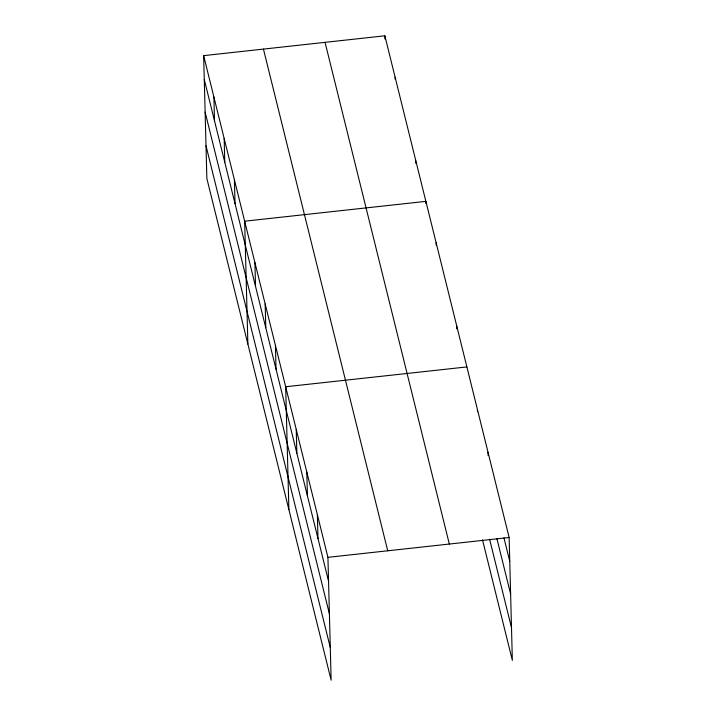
<?xml version="1.0" encoding="UTF-8"?>
<svg xmlns="http://www.w3.org/2000/svg" width="716" height="716" viewBox="0 0 716 716"><rect width="100%" height="100%" fill="white"/><g stroke="black" fill="none" stroke-linecap="round" stroke-linejoin="round"><path stroke-width="1.07" d="M203.648 55.642L327.928 557.334L331.141 680.2L206.861 178.499L203.648 55.642L384.859 35.8L509.139 537.501L512.352 660.358L482.512 539.891M466.886 366.923L285.666 386.756L288.888 509.622M327.928 557.334L509.139 537.501M503.948 537.859L509.756 561.308M496.886 538.557L510.615 593.994M489.583 539.184L511.501 627.672M325.055 42.342L449.335 544.044M263.443 49.091L387.723 550.792M204.266 79.449L328.546 581.15M205.125 112.135L329.405 613.836M206.011 145.813L330.282 647.515M488.008 452.208L488.097 455.457M477.447 409.57L477.5 411.727M456.629 325.529L456.719 328.778M436.125 242.751L436.178 244.917M425.93 203.523L425.868 201.357L244.657 221.199L247.879 344.065M415.62 159.972L415.701 163.221M395.116 77.194L395.169 79.351M384.859 35.8L384.94 39.049M317.358 514.697L317.985 538.504M306.797 472.05L307.424 495.857M296.236 429.403L296.854 453.219M275.418 345.372L276.036 369.179M265.162 303.978L265.788 327.794M254.914 262.593L255.531 286.4M234.4 179.805L235.027 203.621M224.153 138.421L224.779 162.228M213.896 97.027L214.523 120.843"/></g></svg>
